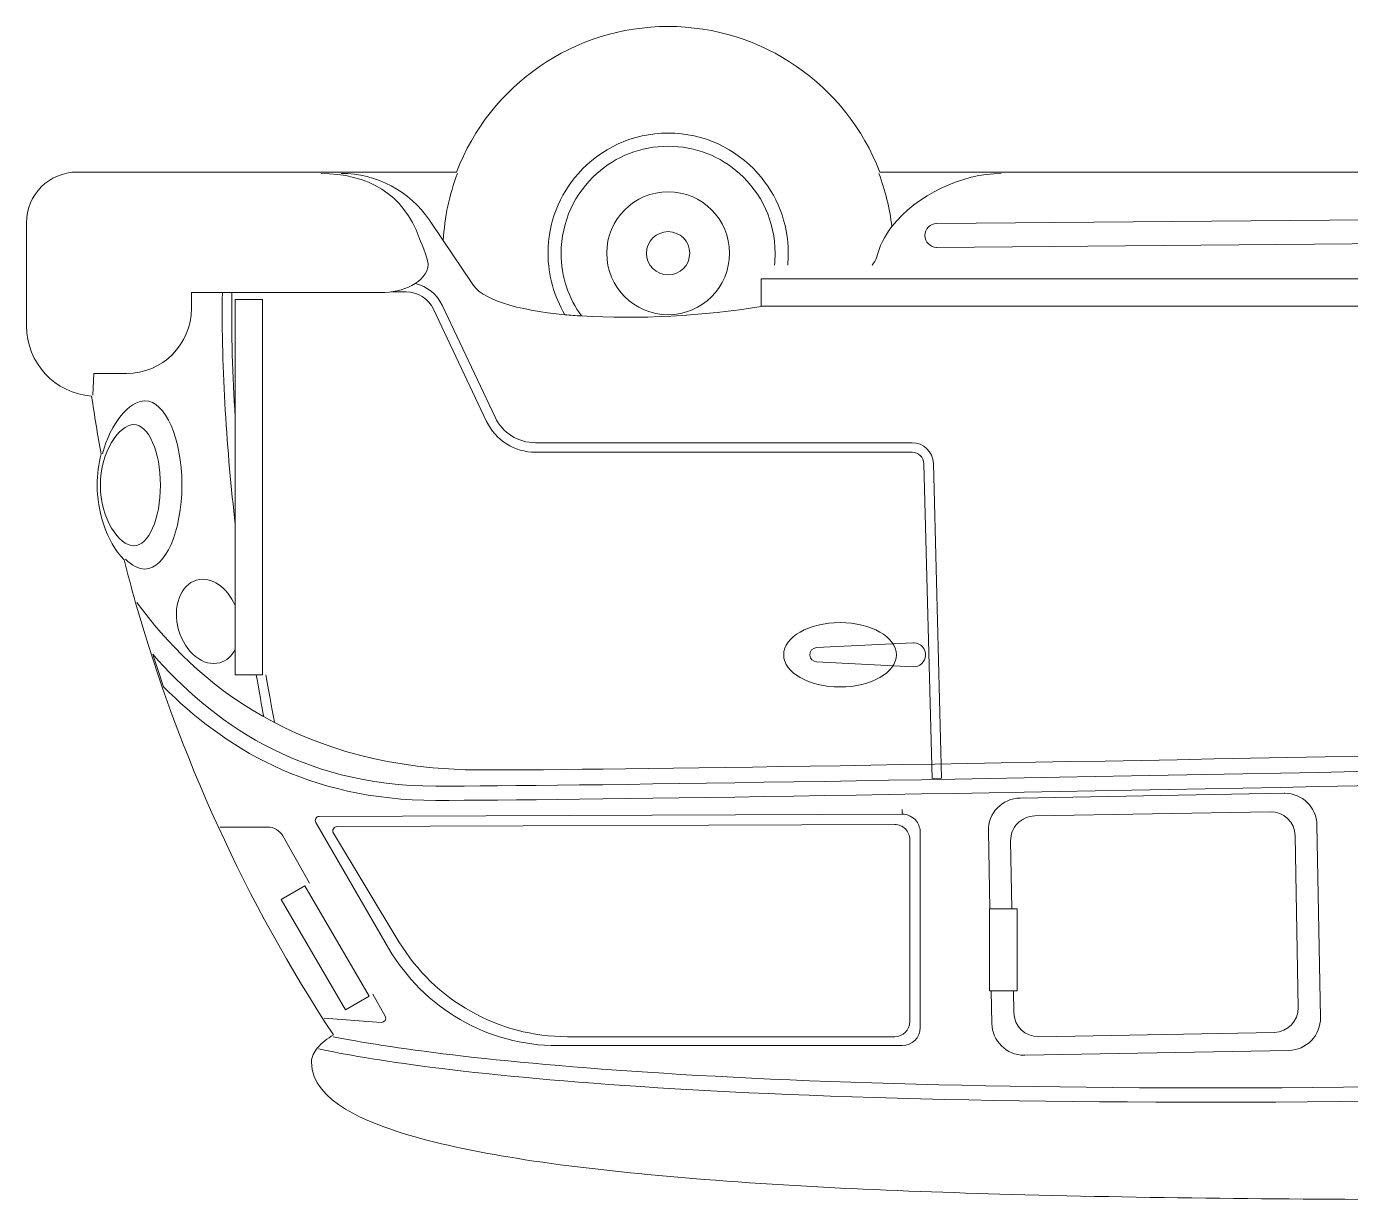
# Model space of a CAD drawing. Header units: millimetres. Extents: x -220 to 220, y -193 to 193.
# Drawn here: x -219.5 to -74.4, y 64.9 to 193.4 of the extents above; entities that cross this region are included whole.
import ezdxf

# ---------------------------------------------------------------- set-up
doc = ezdxf.new("R2010")
doc.units = ezdxf.units.MM
doc.header["$MEASUREMENT"] = 0
doc.layers.add('Camada 1', color=7, linetype='Continuous')

msp = doc.modelspace()

# ---------------------------------------------------------------- linework, layer by layer
at = {"layer": 'Camada 1', "color": 250, "lineweight": 20}
for points, knots in [([(50.2018, 166.1987), (48.9251, 166.8395), (47.7743, 167.7461), (46.8574, 168.8409), (46.8574, 168.8409), (46.6843, 182.426), (35.615, 193.3565), (22.0216, 193.3565), (22.0216, 193.3565), (11.7191, 193.3565), (2.4998, 186.9992), (-1.1775, 177.4124), (-1.1775, 177.4124), (-1.1775, 177.4124), (-126.0096, 177.4124), (-126.0096, 177.4124), (-126.0096, 177.4124), (-129.6868, 186.9993), (-138.906, 193.3565), (-149.2086, 193.3565), (-149.2086, 193.3565), (-159.5107, 193.3565), (-168.7294, 186.9987), (-172.4065, 177.4124), (-172.4065, 177.4124), (-172.4065, 177.4124), (-213.9852, 177.4124), (-213.9852, 177.4124), (-213.9852, 177.4124), (-217.0474, 177.4124), (-219.5304, 174.93), (-219.5304, 171.8676), (-219.5304, 171.8676), (-219.5304, 171.8676), (-219.5304, 160.557), (-219.5304, 160.557), (-219.5304, 160.557), (-219.5304, 156.5124), (-216.4033, 153.1659), (-212.3871, 152.8683), (-212.3871, 152.8683), (-212.0839, 150.7542), (-211.7412, 148.6457), (-211.3594, 146.5443), (-211.3594, 146.5443), (-211.6431, 145.4355), (-211.786, 144.2889), (-211.786, 143.1446), (-211.786, 143.1446), (-211.786, 140.3754), (-210.8488, 136.9631), (-208.8373, 134.9532), (-208.8373, 134.9532), (-208.4364, 133.3749), (-208.0113, 131.8028), (-207.5656, 130.2365), (-207.5656, 130.2365), (-202.7917, 113.4575), (-195.4776, 97.4739), (-185.8954, 82.8954), (-185.8954, 82.8954), (-186.5274, 82.5111), (-187.1751, 82.0394), (-187.6455, 81.4745), (-187.6455, 81.4745), (-188.0193, 81.0258), (-188.2941, 80.4975), (-188.2941, 79.9016), (-188.2941, 79.9016), (-188.2941, 75.5495), (-181.6593, 73.185), (-178.3429, 72.1482), (-178.3429, 72.1482), (-174.5959, 70.9767), (-170.6403, 70.1843), (-166.771, 69.5403), (-166.771, 69.5403), (-161.7028, 68.6969), (-156.5755, 68.1008), (-151.4616, 67.6151), (-151.4616, 67.6151), (-138.2526, 66.3605), (-124.8876, 65.8046), (-111.6267, 65.4365), (-111.6267, 65.4365), (-95.3775, 64.9856), (-79.1091, 64.8737), (-62.8542, 64.8737), (-62.8542, 64.8737), (-46.596, 64.8737), (-30.3153, 65.2172), (-14.0779, 66.0566), (-14.0779, 66.0566), (-0.7995, 66.7431), (12.5693, 67.7346), (25.7585, 69.4427), (25.7585, 69.4427), (30.8783, 70.1058), (36.0025, 70.8828), (41.0675, 71.8863), (41.0675, 71.8863), (44.9441, 72.6543), (48.8792, 73.5588), (52.6367, 74.7917), (52.6367, 74.7917), (55.4453, 75.713), (62.5615, 78.1893), (62.5859, 81.9702), (62.5859, 81.9702), (62.5859, 81.9702), (66.0046, 95.0927), (66.0046, 95.0927), (66.0046, 95.0927), (66.0046, 95.0927), (66.0268, 95.178), (66.0268, 95.178), (66.0268, 95.178), (66.0268, 95.178), (66.1073, 95.4893), (66.1073, 95.4893), (66.1073, 95.4893), (67.346, 100.2902), (68.3825, 105.143), (69.2191, 110.03), (69.2191, 110.03), (69.2191, 110.03), (70.0057, 110.03), (70.0057, 110.03), (70.0057, 110.03), (71.8181, 110.03), (73.2878, 111.4998), (73.2878, 113.3123), (73.2878, 113.3123), (73.2878, 113.8622), (73.1513, 114.3995), (72.8878, 114.882), (72.8878, 114.882), (72.3464, 115.8729), (71.3386, 116.5142), (70.2169, 116.586), (70.2169, 116.586), (70.8784, 121.5492), (71.3359, 126.5396), (71.5798, 131.5407), (71.5798, 131.5407), (71.5798, 131.5407), (72.6184, 152.8374), (72.6184, 152.8374), (72.6184, 152.8374), (72.6184, 152.8374), (73.0502, 152.8374), (73.0502, 152.8374), (73.0502, 152.8374), (77.3134, 152.8374), (80.7697, 156.2939), (80.7697, 160.557), (80.7697, 160.557), (80.7697, 160.557), (80.7697, 171.8676), (80.7697, 171.8676), (80.7697, 171.8676), (80.7697, 174.93), (78.2869, 177.4124), (75.2245, 177.4124), (75.2245, 177.4124), (75.2245, 177.4124), (58.4983, 177.4124), (58.4983, 177.4124), (58.4983, 177.4124), (56.8832, 177.4124), (55.4059, 176.5037), (54.6778, 175.062), (54.6778, 175.062), (54.6778, 175.062), (50.2018, 166.1987), (50.2018, 166.1987)], [0, 0, 0, 0, 0.02222222, 0.02222222, 0.02222222, 0.02222222, 0.04444444, 0.04444444, 0.04444444, 0.04444444, 0.06666667, 0.06666667, 0.06666667, 0.06666667, 0.08888889, 0.08888889, 0.08888889, 0.08888889, 0.11111111, 0.11111111, 0.11111111, 0.11111111, 0.13333333, 0.13333333, 0.13333333, 0.13333333, 0.15555556, 0.15555556, 0.15555556, 0.15555556, 0.17777778, 0.17777778, 0.17777778, 0.17777778, 0.2, 0.2, 0.2, 0.2, 0.22222222, 0.22222222, 0.22222222, 0.22222222, 0.24444444, 0.24444444, 0.24444444, 0.24444444, 0.26666667, 0.26666667, 0.26666667, 0.26666667, 0.28888889, 0.28888889, 0.28888889, 0.28888889, 0.31111111, 0.31111111, 0.31111111, 0.31111111, 0.33333333, 0.33333333, 0.33333333, 0.33333333, 0.35555556, 0.35555556, 0.35555556, 0.35555556, 0.37777778, 0.37777778, 0.37777778, 0.37777778, 0.4, 0.4, 0.4, 0.4, 0.42222222, 0.42222222, 0.42222222, 0.42222222, 0.44444444, 0.44444444, 0.44444444, 0.44444444, 0.46666667, 0.46666667, 0.46666667, 0.46666667, 0.48888889, 0.48888889, 0.48888889, 0.48888889, 0.51111111, 0.51111111, 0.51111111, 0.51111111, 0.53333333, 0.53333333, 0.53333333, 0.53333333, 0.55555556, 0.55555556, 0.55555556, 0.55555556, 0.57777778, 0.57777778, 0.57777778, 0.57777778, 0.6, 0.6, 0.6, 0.6, 0.62222222, 0.62222222, 0.62222222, 0.62222222, 0.64444444, 0.64444444, 0.64444444, 0.64444444, 0.66666667, 0.66666667, 0.66666667, 0.66666667, 0.68888889, 0.68888889, 0.68888889, 0.68888889, 0.71111111, 0.71111111, 0.71111111, 0.71111111, 0.73333333, 0.73333333, 0.73333333, 0.73333333, 0.75555556, 0.75555556, 0.75555556, 0.75555556, 0.77777778, 0.77777778, 0.77777778, 0.77777778, 0.8, 0.8, 0.8, 0.8, 0.82222222, 0.82222222, 0.82222222, 0.82222222, 0.84444444, 0.84444444, 0.84444444, 0.84444444, 0.86666667, 0.86666667, 0.86666667, 0.86666667, 0.88888889, 0.88888889, 0.88888889, 0.88888889, 0.91111111, 0.91111111, 0.91111111, 0.91111111, 0.93333333, 0.93333333, 0.93333333, 0.93333333, 0.95555556, 0.95555556, 0.95555556, 0.95555556, 1, 1, 1, 1]), ([(-4.012, 165.7242), (-4.012, 165.7242), (-4.012, 162.7242), (-4.012, 162.7242), (-4.012, 162.7242), (-4.012, 162.7242), (-139.0122, 162.7242), (-139.0122, 162.7242), (-139.0122, 162.7242), (-139.0122, 162.7242), (-139.0122, 165.7242), (-139.0122, 165.7242), (-139.0122, 165.7242), (-139.0122, 165.7242), (-4.012, 165.7242), (-4.012, 165.7242)], [0, 0, 0, 0, 0.2, 0.2, 0.2, 0.2, 0.4, 0.4, 0.4, 0.4, 0.6, 0.6, 0.6, 0.6, 1, 1, 1, 1]), ([(-193.6534, 163.4634), (-193.6534, 163.4634), (-193.6534, 122.3243), (-193.6534, 122.3243), (-193.6534, 122.3243), (-193.6534, 122.3243), (-196.6534, 122.3243), (-196.6534, 122.3243), (-196.6534, 122.3243), (-196.6534, 122.3243), (-196.6534, 163.4634), (-196.6534, 163.4634), (-196.6534, 163.4634), (-196.6534, 163.4634), (-193.6534, 163.4634), (-193.6534, 163.4634)], [0, 0, 0, 0, 0.2, 0.2, 0.2, 0.2, 0.4, 0.4, 0.4, 0.4, 0.6, 0.6, 0.6, 0.6, 1, 1, 1, 1]), ([(-189.0192, 99.2316), (-189.0192, 99.2316), (-181.9851, 87.1418), (-181.9851, 87.1418), (-181.9851, 87.1418), (-181.9851, 87.1418), (-184.578, 85.6331), (-184.578, 85.6331), (-184.578, 85.6331), (-184.578, 85.6331), (-191.6121, 97.7228), (-191.6121, 97.7228), (-191.6121, 97.7228), (-191.6121, 97.7228), (-189.0192, 99.2316), (-189.0192, 99.2316)], [0, 0, 0, 0, 0.2, 0.2, 0.2, 0.2, 0.4, 0.4, 0.4, 0.4, 0.6, 0.6, 0.6, 0.6, 1, 1, 1, 1]), ([(-110.9758, 96.7242), (-110.9758, 96.7242), (-110.9758, 87.7242), (-110.9758, 87.7242), (-110.9758, 87.7242), (-110.9758, 87.7242), (-113.9758, 87.7242), (-113.9758, 87.7242), (-113.9758, 87.7242), (-113.9758, 87.7242), (-113.9758, 96.7242), (-113.9758, 96.7242), (-113.9758, 96.7242), (-113.9758, 96.7242), (-110.9758, 96.7242), (-110.9758, 96.7242)], [0, 0, 0, 0, 0.2, 0.2, 0.2, 0.2, 0.4, 0.4, 0.4, 0.4, 0.6, 0.6, 0.6, 0.6, 1, 1, 1, 1])]:
    msp.add_open_spline(points, degree=3, knots=knots, dxfattribs=at)
at = {"layer": 'Camada 1', "color": 242, "lineweight": 20}
for points, knots in [([(-160.5255, 161.792), (-161.6979, 163.7604), (-162.3714, 166.0607), (-162.3714, 168.5183), (-162.3714, 168.5183), (-162.3714, 171.8745), (-161.1153, 174.9374), (-159.0477, 177.2624), (-159.0477, 177.2624), (-156.6366, 179.9736), (-153.1219, 181.6815), (-149.2084, 181.6815), (-149.2084, 181.6815), (-145.2946, 181.6815), (-141.7798, 179.9736), (-139.3686, 177.2624), (-139.3686, 177.2624), (-137.3008, 174.9374), (-136.0447, 171.8745), (-136.0447, 168.5183), (-136.0447, 168.5183), (-136.0447, 168.0816), (-136.0662, 167.6499), (-136.1076, 167.2242)], [0, 0, 0, 0, 0.14285714, 0.14285714, 0.14285714, 0.14285714, 0.28571429, 0.28571429, 0.28571429, 0.28571429, 0.42857143, 0.42857143, 0.42857143, 0.42857143, 0.57142857, 0.57142857, 0.57142857, 0.57142857, 0.71428571, 0.71428571, 0.71428571, 0.71428571, 1, 1, 1, 1]), ([(-139.0126, 162.7244), (-139.0177, 162.7152), (-139.0231, 162.7059), (-139.0284, 162.6968), (-139.0284, 162.6968), (-145.2141, 161.652), (-152.6002, 161.2583), (-158.7109, 161.649), (-158.7109, 161.649), (-160.1088, 163.5795), (-160.9329, 165.9527), (-160.9329, 168.5183), (-160.9329, 168.5183), (-160.9329, 171.9933), (-159.421, 175.1153), (-157.0192, 177.2624), (-157.0192, 177.2624), (-154.9456, 179.1161), (-152.2086, 180.243), (-149.2084, 180.243), (-149.2084, 180.243), (-146.2083, 180.243), (-143.4711, 179.1161), (-141.3973, 177.2624), (-141.3973, 177.2624), (-138.9952, 175.1153), (-137.4832, 171.9933), (-137.4832, 168.5183), (-137.4832, 168.5183), (-137.4832, 168.0809), (-137.5072, 167.649), (-137.5539, 167.2242)], [0, 0, 0, 0, 0.11111111, 0.11111111, 0.11111111, 0.11111111, 0.22222222, 0.22222222, 0.22222222, 0.22222222, 0.33333333, 0.33333333, 0.33333333, 0.33333333, 0.44444444, 0.44444444, 0.44444444, 0.44444444, 0.55555556, 0.55555556, 0.55555556, 0.55555556, 0.66666667, 0.66666667, 0.66666667, 0.66666667, 0.77777778, 0.77777778, 0.77777778, 0.77777778, 1, 1, 1, 1]), ([(-212.251, 152.9763), (-212.251, 152.9763), (-212.1585, 155.3474), (-212.1585, 155.3474), (-212.1585, 155.3474), (-212.1585, 155.3474), (-208.5622, 155.3474), (-208.5622, 155.3474), (-208.5622, 155.3474), (-204.6439, 155.3474), (-201.4566, 158.5352), (-201.4566, 162.4536), (-201.4566, 162.4536), (-201.4566, 162.4536), (-201.4566, 164.2113), (-201.4566, 164.2113), (-201.4566, 164.2113), (-201.4566, 164.2113), (-192.07, 164.2113), (-192.07, 164.2113), (-192.07, 164.2113), (-192.07, 164.2113), (-180.633, 164.2113), (-180.633, 164.2113), (-180.633, 164.2113), (-178.4005, 164.2113), (-175.6614, 165.2417), (-175.4958, 167.3232), (-175.4958, 167.3232), (-175.4545, 167.8412), (-176.5117, 170.2118), (-176.5117, 170.2118), (-176.5117, 170.2118), (-178.114, 174.974), (-182.2242, 177.2624), (-187.2483, 177.2624)], [0, 0, 0, 0, 0.1, 0.1, 0.1, 0.1, 0.2, 0.2, 0.2, 0.2, 0.3, 0.3, 0.3, 0.3, 0.4, 0.4, 0.4, 0.4, 0.5, 0.5, 0.5, 0.5, 0.6, 0.6, 0.6, 0.6, 0.7, 0.7, 0.7, 0.7, 0.8, 0.8, 0.8, 0.8, 1, 1, 1, 1]), ([(-185.0436, 177.2624), (-181.1635, 177.2624), (-177.5356, 175.3388), (-175.3582, 172.1271), (-175.3582, 172.1271), (-175.3582, 172.1271), (-173.8576, 169.9133), (-173.8576, 169.9133), (-173.8576, 169.9133), (-173.8576, 169.9133), (-170.7519, 165.3314), (-170.7519, 165.3314), (-170.7519, 165.3314), (-169.7995, 163.4363), (-165.7842, 162.2892), (-160.5255, 161.792), (-160.5255, 161.792), (-159.9354, 161.7362), (-159.3297, 161.6886), (-158.7109, 161.649), (-158.7109, 161.649), (-152.6004, 161.2583), (-145.2141, 161.652), (-139.0284, 162.6968), (-139.0284, 162.6968), (-138.9745, 162.7059), (-138.9205, 162.7151), (-138.867, 162.7242)], [0, 0, 0, 0, 0.125, 0.125, 0.125, 0.125, 0.25, 0.25, 0.25, 0.25, 0.375, 0.375, 0.375, 0.375, 0.5, 0.5, 0.5, 0.5, 0.625, 0.625, 0.625, 0.625, 0.75, 0.75, 0.75, 0.75, 1, 1, 1, 1]), ([(-126.8508, 167.2242), (-126.6346, 167.4851), (-126.4702, 167.754), (-126.3625, 168.0303), (-126.3625, 168.0303), (-126.0784, 169.2479), (-125.4916, 170.3934), (-124.6902, 171.4359), (-124.6902, 171.4359), (-122.0058, 174.9279), (-116.9133, 177.2624), (-112.7257, 177.2624)], [0, 0, 0, 0, 0.25, 0.25, 0.25, 0.25, 0.5, 0.5, 0.5, 0.5, 1, 1, 1, 1]), ([(-149.2084, 175.2474), (-145.4919, 175.2474), (-142.4788, 172.2351), (-142.4788, 168.5183), (-142.4788, 168.5183), (-142.4788, 164.8014), (-145.4919, 161.7891), (-149.2084, 161.7891), (-149.2084, 161.7891), (-152.9245, 161.7891), (-155.9379, 164.8014), (-155.9379, 168.5183), (-155.9379, 168.5183), (-155.9379, 172.2351), (-152.9245, 175.2474), (-149.2084, 175.2474)], [0, 0, 0, 0, 0.2, 0.2, 0.2, 0.2, 0.4, 0.4, 0.4, 0.4, 0.6, 0.6, 0.6, 0.6, 1, 1, 1, 1]), ([(-151.5772, 168.5183), (-151.5772, 169.8267), (-150.5166, 170.8871), (-149.2084, 170.8871), (-149.2084, 170.8871), (-147.9, 170.8871), (-146.8392, 169.8267), (-146.8392, 168.5183), (-146.8392, 168.5183), (-146.8392, 167.2098), (-147.9, 166.1493), (-149.2084, 166.1493), (-149.2084, 166.1493), (-150.5166, 166.1493), (-151.5772, 167.2098), (-151.5772, 168.5183)], [0, 0, 0, 0, 0.2, 0.2, 0.2, 0.2, 0.4, 0.4, 0.4, 0.4, 0.6, 0.6, 0.6, 0.6, 1, 1, 1, 1]), ([(49.1293, 115.9824), (-3.6108, 114.8319), (-140.0086, 111.9201), (-169.612, 111.9201), (-169.612, 111.9201), (-189.5649, 111.9201), (-201.0645, 121.4897), (-207.4213, 130.2776)], [0, 0, 0, 0, 0.33333333, 0.33333333, 0.33333333, 0.33333333, 1, 1, 1, 1])]:
    msp.add_open_spline(points, degree=3, knots=knots, dxfattribs=at)
for points in [[(-173.8576, 169.9133), (-173.7142, 172.4882), (-173.1762, 174.9576), (-172.3032, 177.2624)], [(-126.1129, 177.2624), (-125.4133, 175.4159), (-124.929, 173.4635), (-124.6902, 171.4359)]]:
    msp.add_open_spline(points, degree=3, dxfattribs=at)
at = {"layer": 'Camada 1', "color": 242, "lineweight": 9}
for points, knots in [([(-12.1906, 172.6986), (-12.1998, 172.6986), (-12.2089, 172.6986), (-12.2181, 172.6982), (-12.2181, 172.6982), (-12.2181, 172.6982), (-119.7775, 171.7769), (-119.7775, 171.7769), (-119.7775, 171.7769), (-120.4983, 171.7707), (-121.0774, 171.1815), (-121.0713, 170.4605), (-121.0713, 170.4605), (-121.0651, 169.7495), (-120.4902, 169.1753), (-119.7825, 169.1667), (-119.7825, 169.1667), (-119.7733, 169.1667), (-119.7642, 169.1667), (-119.755, 169.1672), (-119.755, 169.1672), (-119.755, 169.1672), (-12.1951, 170.0883), (-12.1951, 170.0883), (-12.1951, 170.0883), (-11.4748, 170.0946), (-10.8952, 170.6838), (-10.9018, 171.4047), (-10.9018, 171.4047), (-10.9072, 172.116), (-11.4825, 172.6899), (-12.1906, 172.6986)], [0, 0, 0, 0, 0.11111111, 0.11111111, 0.11111111, 0.11111111, 0.22222222, 0.22222222, 0.22222222, 0.22222222, 0.33333333, 0.33333333, 0.33333333, 0.33333333, 0.44444444, 0.44444444, 0.44444444, 0.44444444, 0.55555556, 0.55555556, 0.55555556, 0.55555556, 0.66666667, 0.66666667, 0.66666667, 0.66666667, 0.77777778, 0.77777778, 0.77777778, 0.77777778, 1, 1, 1, 1]), ([(-179.5575, 164.2874), (-179.5575, 164.2874), (-177.931, 164.2874), (-177.931, 164.2874), (-177.931, 164.2874), (-176.6526, 164.2874), (-175.4718, 163.5405), (-174.9247, 162.3852), (-174.9247, 162.3852), (-174.9247, 162.3852), (-169.1088, 150.1076), (-169.1088, 150.1076), (-169.1088, 150.1076), (-168.1347, 148.0515), (-166.0362, 146.7234), (-163.7614, 146.7234), (-163.7614, 146.7234), (-163.7614, 146.7234), (-122.4742, 146.7234), (-122.4742, 146.7234), (-122.4742, 146.7234), (-121.7718, 146.7234), (-121.206, 146.1734), (-121.1865, 145.4714), (-121.1865, 145.4714), (-121.1865, 145.4714), (-120.2781, 110.9912), (-120.2781, 110.9912), (-120.2781, 110.9912), (-120.2781, 110.9912), (-119.235, 111.0198), (-119.235, 111.0198), (-119.235, 111.0198), (-119.235, 111.0198), (-120.1434, 145.4999), (-120.1434, 145.4999), (-120.1434, 145.4999), (-120.1782, 146.7714), (-121.2018, 147.7676), (-122.4742, 147.7676), (-122.4742, 147.7676), (-122.4742, 147.7676), (-163.7614, 147.7676), (-163.7614, 147.7676), (-163.7614, 147.7676), (-165.6345, 147.7676), (-167.3632, 148.8615), (-168.1653, 150.5541), (-168.1653, 150.5541), (-168.1653, 150.5541), (-173.9811, 162.8318), (-173.9811, 162.8318), (-173.9811, 162.8318), (-174.5508, 164.0355), (-175.6432, 164.9015), (-176.9085, 165.2088)], [0, 0, 0, 0, 0.06666667, 0.06666667, 0.06666667, 0.06666667, 0.13333333, 0.13333333, 0.13333333, 0.13333333, 0.2, 0.2, 0.2, 0.2, 0.26666667, 0.26666667, 0.26666667, 0.26666667, 0.33333333, 0.33333333, 0.33333333, 0.33333333, 0.4, 0.4, 0.4, 0.4, 0.46666667, 0.46666667, 0.46666667, 0.46666667, 0.53333333, 0.53333333, 0.53333333, 0.53333333, 0.6, 0.6, 0.6, 0.6, 0.66666667, 0.66666667, 0.66666667, 0.66666667, 0.73333333, 0.73333333, 0.73333333, 0.73333333, 0.8, 0.8, 0.8, 0.8, 0.86666667, 0.86666667, 0.86666667, 0.86666667, 1, 1, 1, 1]), ([(-208.6888, 135.0171), (-207.9835, 134.3253), (-207.2352, 133.9329), (-206.5461, 133.9329), (-206.5461, 133.9329), (-204.3115, 133.9329), (-202.5001, 138.0573), (-202.5001, 143.1447), (-202.5001, 143.1447), (-202.5001, 148.232), (-204.3115, 152.3562), (-206.5461, 152.3562), (-206.5461, 152.3562), (-208.2481, 152.3562), (-210.3199, 149.9274), (-211.206, 146.5388)], [0, 0, 0, 0, 0.2, 0.2, 0.2, 0.2, 0.4, 0.4, 0.4, 0.4, 0.6, 0.6, 0.6, 0.6, 1, 1, 1, 1]), ([(-204.8502, 143.114), (-204.8502, 146.7776), (-206.1546, 149.7479), (-207.7638, 149.7479), (-207.7638, 149.7479), (-209.3731, 149.7479), (-211.4295, 146.7776), (-211.4295, 143.114), (-211.4295, 143.114), (-211.4295, 139.4501), (-209.3731, 136.4798), (-207.7638, 136.4798), (-207.7638, 136.4798), (-206.1546, 136.4798), (-204.8502, 139.4501), (-204.8502, 143.114)], [0, 0, 0, 0, 0.2, 0.2, 0.2, 0.2, 0.4, 0.4, 0.4, 0.4, 0.6, 0.6, 0.6, 0.6, 1, 1, 1, 1]), ([(-196.6534, 129.9305), (-197.5249, 131.946), (-199.2925, 133.1603), (-200.8804, 132.7136), (-200.8804, 132.7136), (-202.675, 132.2093), (-203.5605, 129.777), (-202.8585, 127.281), (-202.8585, 127.281), (-202.1571, 124.785), (-200.1342, 123.1698), (-198.3396, 123.6741), (-198.3396, 123.6741), (-197.6139, 123.8783), (-197.037, 124.398), (-196.6534, 125.1096), (-196.6534, 125.1096), (-196.6534, 125.1096), (-196.6534, 129.9305), (-196.6534, 129.9305)], [0, 0, 0, 0, 0.16666667, 0.16666667, 0.16666667, 0.16666667, 0.33333333, 0.33333333, 0.33333333, 0.33333333, 0.5, 0.5, 0.5, 0.5, 0.66666667, 0.66666667, 0.66666667, 0.66666667, 1, 1, 1, 1]), ([(-124.194, 124.5357), (-124.194, 126.4832), (-126.9595, 128.0615), (-130.3713, 128.0615), (-130.3713, 128.0615), (-133.7827, 128.0615), (-136.549, 126.4832), (-136.549, 124.5357), (-136.549, 124.5357), (-136.549, 122.5887), (-133.7827, 121.0104), (-130.3713, 121.0104), (-130.3713, 121.0104), (-126.9595, 121.0104), (-124.194, 122.5887), (-124.194, 124.5357)], [0, 0, 0, 0, 0.2, 0.2, 0.2, 0.2, 0.4, 0.4, 0.4, 0.4, 0.6, 0.6, 0.6, 0.6, 1, 1, 1, 1]), ([(-132.9381, 123.7532), (-132.9381, 123.7532), (-122.3668, 123.2312), (-122.3668, 123.2312), (-122.3668, 123.2312), (-121.6459, 123.1955), (-121.0326, 123.7511), (-120.997, 124.472), (-120.997, 124.472), (-120.9618, 125.1923), (-121.5168, 125.8055), (-122.2378, 125.8413), (-122.2378, 125.8413), (-122.2806, 125.8434), (-122.325, 125.8434), (-122.3668, 125.8413), (-122.3668, 125.8413), (-122.3668, 125.8413), (-132.9381, 125.3193), (-132.9381, 125.3193), (-132.9381, 125.3193), (-133.371, 125.2979), (-133.7038, 124.9298), (-133.6824, 124.4975), (-133.6824, 124.4975), (-133.6626, 124.0922), (-133.3347, 123.774), (-132.9381, 123.7532)], [0, 0, 0, 0, 0.125, 0.125, 0.125, 0.125, 0.25, 0.25, 0.25, 0.25, 0.375, 0.375, 0.375, 0.375, 0.5, 0.5, 0.5, 0.5, 0.625, 0.625, 0.625, 0.625, 0.75, 0.75, 0.75, 0.75, 1, 1, 1, 1]), ([(-204.5041, 121.0298), (-204.9141, 122.2115), (-205.3075, 123.3993), (-205.6909, 124.5902), (-205.6909, 124.5902), (-199.3359, 117.4208), (-189.8667, 110.1545), (-174.6754, 110.1545), (-174.6754, 110.1545), (-144.834, 110.1545), (-9.9513, 113.0099), (49.1293, 114.2928), (49.1293, 114.2928), (49.1293, 114.2928), (49.1293, 112.7262), (49.1293, 112.7262), (49.1293, 112.7262), (-9.9735, 111.4431), (-144.8259, 108.5885), (-174.6754, 108.5885), (-174.6754, 108.5885), (-188.7186, 108.5885), (-198.0108, 114.5201), (-204.5041, 121.0298)], [0, 0, 0, 0, 0.14285714, 0.14285714, 0.14285714, 0.14285714, 0.28571429, 0.28571429, 0.28571429, 0.28571429, 0.42857143, 0.42857143, 0.42857143, 0.42857143, 0.57142857, 0.57142857, 0.57142857, 0.57142857, 0.71428571, 0.71428571, 0.71428571, 0.71428571, 1, 1, 1, 1]), ([(-113.7972, 87.7242), (-113.7972, 87.7242), (-113.7322, 84.1514), (-113.7322, 84.1514), (-113.7322, 84.1514), (-113.6976, 82.239), (-112.113, 80.6832), (-110.2012, 80.6832), (-110.2012, 80.6832), (-110.2012, 80.6832), (-110.136, 80.6837), (-110.136, 80.6837), (-110.136, 80.6837), (-110.136, 80.6837), (-81.1846, 81.2108), (-81.1846, 81.2108), (-81.1846, 81.2108), (-80.241, 81.228), (-79.3609, 81.6116), (-78.7065, 82.2906), (-78.7065, 82.2906), (-78.0513, 82.9697), (-77.7001, 83.8629), (-77.7175, 84.8066), (-77.7175, 84.8066), (-77.7175, 84.8066), (-78.1008, 105.9044), (-78.1008, 105.9044), (-78.1008, 105.9044), (-78.1353, 107.8166), (-79.7199, 109.3725), (-81.6316, 109.3725), (-81.6316, 109.3725), (-81.6316, 109.3725), (-81.6969, 109.3721), (-81.6969, 109.3721), (-81.6969, 109.3721), (-81.6969, 109.3721), (-110.6482, 108.845), (-110.6482, 108.845), (-110.6482, 108.845), (-111.5919, 108.8276), (-112.4719, 108.4442), (-113.1265, 107.7651), (-113.1265, 107.7651), (-113.7816, 107.0861), (-114.1329, 106.1924), (-114.1156, 105.2487), (-114.1156, 105.2487), (-114.1156, 105.2487), (-113.9607, 96.7242), (-113.9607, 96.7242)], [0, 0, 0, 0, 0.07142857, 0.07142857, 0.07142857, 0.07142857, 0.14285714, 0.14285714, 0.14285714, 0.14285714, 0.21428571, 0.21428571, 0.21428571, 0.21428571, 0.28571429, 0.28571429, 0.28571429, 0.28571429, 0.35714286, 0.35714286, 0.35714286, 0.35714286, 0.42857143, 0.42857143, 0.42857143, 0.42857143, 0.5, 0.5, 0.5, 0.5, 0.57142857, 0.57142857, 0.57142857, 0.57142857, 0.64285714, 0.64285714, 0.64285714, 0.64285714, 0.71428571, 0.71428571, 0.71428571, 0.71428571, 0.78571429, 0.78571429, 0.78571429, 0.78571429, 0.85714286, 0.85714286, 0.85714286, 0.85714286, 1, 1, 1, 1]), ([(-161.317, 81.7272), (-168.957, 81.7272), (-176.0181, 85.7981), (-179.8465, 92.4095), (-179.8465, 92.4095), (-179.8465, 92.4095), (-187.8172, 106.1741), (-187.8172, 106.1741), (-187.8172, 106.1741), (-187.8952, 106.3095), (-187.8958, 106.4778), (-187.8178, 106.6136), (-187.8178, 106.6136), (-187.7398, 106.7495), (-187.5939, 106.8342), (-187.4379, 106.8347), (-187.4379, 106.8347), (-187.4379, 106.8347), (-123.5694, 107.0804), (-123.5694, 107.0804), (-123.5694, 107.0804), (-123.5694, 107.0804), (-123.5611, 107.6025), (-123.5611, 107.6025), (-123.5611, 107.6025), (-123.5611, 107.6025), (-123.5611, 107.0804), (-123.5611, 107.0804), (-123.5611, 107.0804), (-122.9463, 107.0804), (-122.3743, 106.8017), (-121.9903, 106.3046), (-121.9903, 106.3046), (-121.7094, 105.9408), (-121.5837, 105.4799), (-121.5837, 105.0203), (-121.5837, 105.0203), (-121.5837, 105.0203), (-121.5837, 83.7048), (-121.5837, 83.7048), (-121.5837, 83.7048), (-121.5837, 82.6125), (-122.4691, 81.7272), (-123.5611, 81.7272), (-123.5611, 81.7272), (-123.5611, 81.7272), (-161.317, 81.7272), (-161.317, 81.7272)], [0, 0, 0, 0, 0.07692308, 0.07692308, 0.07692308, 0.07692308, 0.15384615, 0.15384615, 0.15384615, 0.15384615, 0.23076923, 0.23076923, 0.23076923, 0.23076923, 0.30769231, 0.30769231, 0.30769231, 0.30769231, 0.38461538, 0.38461538, 0.38461538, 0.38461538, 0.46153846, 0.46153846, 0.46153846, 0.46153846, 0.53846154, 0.53846154, 0.53846154, 0.53846154, 0.61538462, 0.61538462, 0.61538462, 0.61538462, 0.69230769, 0.69230769, 0.69230769, 0.69230769, 0.76923077, 0.76923077, 0.76923077, 0.76923077, 0.84615385, 0.84615385, 0.84615385, 0.84615385, 1, 1, 1, 1]), ([(-122.7303, 104.3061), (-122.7303, 104.741), (-122.9032, 105.158), (-123.2112, 105.4649), (-123.2112, 105.4649), (-123.5194, 105.7718), (-123.9369, 105.9431), (-124.3716, 105.9416), (-124.3716, 105.9416), (-124.3716, 105.9416), (-185.4775, 105.7208), (-185.4775, 105.7208), (-185.4775, 105.7208), (-185.6517, 105.7203), (-185.8122, 105.626), (-185.8972, 105.474), (-185.8972, 105.474), (-185.9827, 105.3221), (-185.9796, 105.1361), (-185.8893, 104.9867), (-185.8893, 104.9867), (-185.8893, 104.9867), (-178.7062, 93.1113), (-178.7062, 93.1113), (-178.7062, 93.1113), (-174.7992, 86.6522), (-167.7997, 82.7055), (-160.2508, 82.7055), (-160.2508, 82.7055), (-160.2508, 82.7055), (-124.3656, 82.7055), (-124.3656, 82.7055), (-124.3656, 82.7055), (-123.4624, 82.7055), (-122.7303, 83.4377), (-122.7303, 84.341), (-122.7303, 84.341), (-122.7303, 84.341), (-122.7303, 104.3061), (-122.7303, 104.3061)], [0, 0, 0, 0, 0.09090909, 0.09090909, 0.09090909, 0.09090909, 0.18181818, 0.18181818, 0.18181818, 0.18181818, 0.27272727, 0.27272727, 0.27272727, 0.27272727, 0.36363636, 0.36363636, 0.36363636, 0.36363636, 0.45454545, 0.45454545, 0.45454545, 0.45454545, 0.54545455, 0.54545455, 0.54545455, 0.54545455, 0.63636364, 0.63636364, 0.63636364, 0.63636364, 0.72727273, 0.72727273, 0.72727273, 0.72727273, 0.81818182, 0.81818182, 0.81818182, 0.81818182, 1, 1, 1, 1]), ([(-111.3769, 87.7242), (-111.3769, 87.7242), (-111.3336, 85.3403), (-111.3336, 85.3403), (-111.3336, 85.3403), (-111.3064, 83.8583), (-110.0835, 82.679), (-108.6013, 82.7061), (-108.6013, 82.7061), (-108.6013, 82.7061), (-82.792, 83.1756), (-82.792, 83.1756), (-82.792, 83.1756), (-81.31, 83.2026), (-80.1309, 84.4256), (-80.1577, 85.9077), (-80.1577, 85.9077), (-80.1577, 85.9077), (-80.4999, 104.7153), (-80.4999, 104.7153), (-80.4999, 104.7153), (-80.527, 106.1973), (-81.75, 107.3766), (-83.232, 107.3496), (-83.232, 107.3496), (-83.232, 107.3496), (-109.0414, 106.8806), (-109.0414, 106.8806), (-109.0414, 106.8806), (-109.7532, 106.8674), (-110.4304, 106.5726), (-110.9244, 106.0604), (-110.9244, 106.0604), (-111.4183, 105.548), (-111.6886, 104.8602), (-111.6756, 104.1486), (-111.6756, 104.1486), (-111.6756, 104.1486), (-111.5406, 96.7242), (-111.5406, 96.7242)], [0, 0, 0, 0, 0.09090909, 0.09090909, 0.09090909, 0.09090909, 0.18181818, 0.18181818, 0.18181818, 0.18181818, 0.27272727, 0.27272727, 0.27272727, 0.27272727, 0.36363636, 0.36363636, 0.36363636, 0.36363636, 0.45454545, 0.45454545, 0.45454545, 0.45454545, 0.54545455, 0.54545455, 0.54545455, 0.54545455, 0.63636364, 0.63636364, 0.63636364, 0.63636364, 0.72727273, 0.72727273, 0.72727273, 0.72727273, 0.81818182, 0.81818182, 0.81818182, 0.81818182, 1, 1, 1, 1]), ([(-198.3355, 105.6693), (-198.3355, 105.6693), (-193.1002, 105.6693), (-193.1002, 105.6693), (-193.1002, 105.6693), (-192.4156, 105.6693), (-191.7846, 105.3017), (-191.4459, 104.7068), (-191.4459, 104.7068), (-191.4459, 104.7068), (-188.5038, 99.5312), (-188.5038, 99.5312)], [0, 0, 0, 0, 0.25, 0.25, 0.25, 0.25, 0.5, 0.5, 0.5, 0.5, 1, 1, 1, 1]), ([(-181.5912, 87.3708), (-181.5912, 87.3708), (-180.2256, 84.9686), (-180.2256, 84.9686), (-180.2256, 84.9686), (-180.1405, 84.8187), (-180.1446, 84.6342), (-180.2368, 84.4884), (-180.2368, 84.4884), (-180.3286, 84.3431), (-180.4933, 84.26), (-180.6655, 84.2721), (-180.6655, 84.2721), (-180.6655, 84.2721), (-186.8974, 84.7296), (-186.8974, 84.7296)], [0, 0, 0, 0, 0.2, 0.2, 0.2, 0.2, 0.4, 0.4, 0.4, 0.4, 0.6, 0.6, 0.6, 0.6, 1, 1, 1, 1]), ([(-185.9287, 82.6928), (-174.0825, 80.3717), (-141.5584, 76.1505), (-64.693, 77.2916), (-64.693, 77.2916), (9.5899, 78.3918), (47.1214, 81.3786), (62.7065, 83.0288)], [0, 0, 0, 0, 0.33333333, 0.33333333, 0.33333333, 0.33333333, 1, 1, 1, 1]), ([(62.3662, 81.3554), (46.406, 79.6875), (8.822, 76.8144), (-64.6696, 75.7254), (-64.6696, 75.7254), (-145.0312, 74.537), (-176.736, 79.0581), (-187.5303, 81.3786)], [0, 0, 0, 0, 0.33333333, 0.33333333, 0.33333333, 0.33333333, 1, 1, 1, 1])]:
    msp.add_open_spline(points, degree=3, knots=knots, dxfattribs=at)
for points in [[(-198.0582, 164.2113), (-198.2068, 155.7216), (-197.5414, 146.7245), (-196.6534, 138.8022)], [(-196.6534, 150.5591), (-196.9435, 155.0963), (-197.0934, 159.7259), (-197.014, 164.2113)], [(-194.3406, 122.3243), (-194.0265, 120.4563), (-193.7479, 118.9068), (-193.534, 117.7575)], [(-192.3508, 117.1157), (-192.5686, 118.2593), (-192.8976, 120.0461), (-193.282, 122.3243)]]:
    msp.add_open_spline(points, degree=3, dxfattribs=at)

doc.saveas('drawing.dxf')
